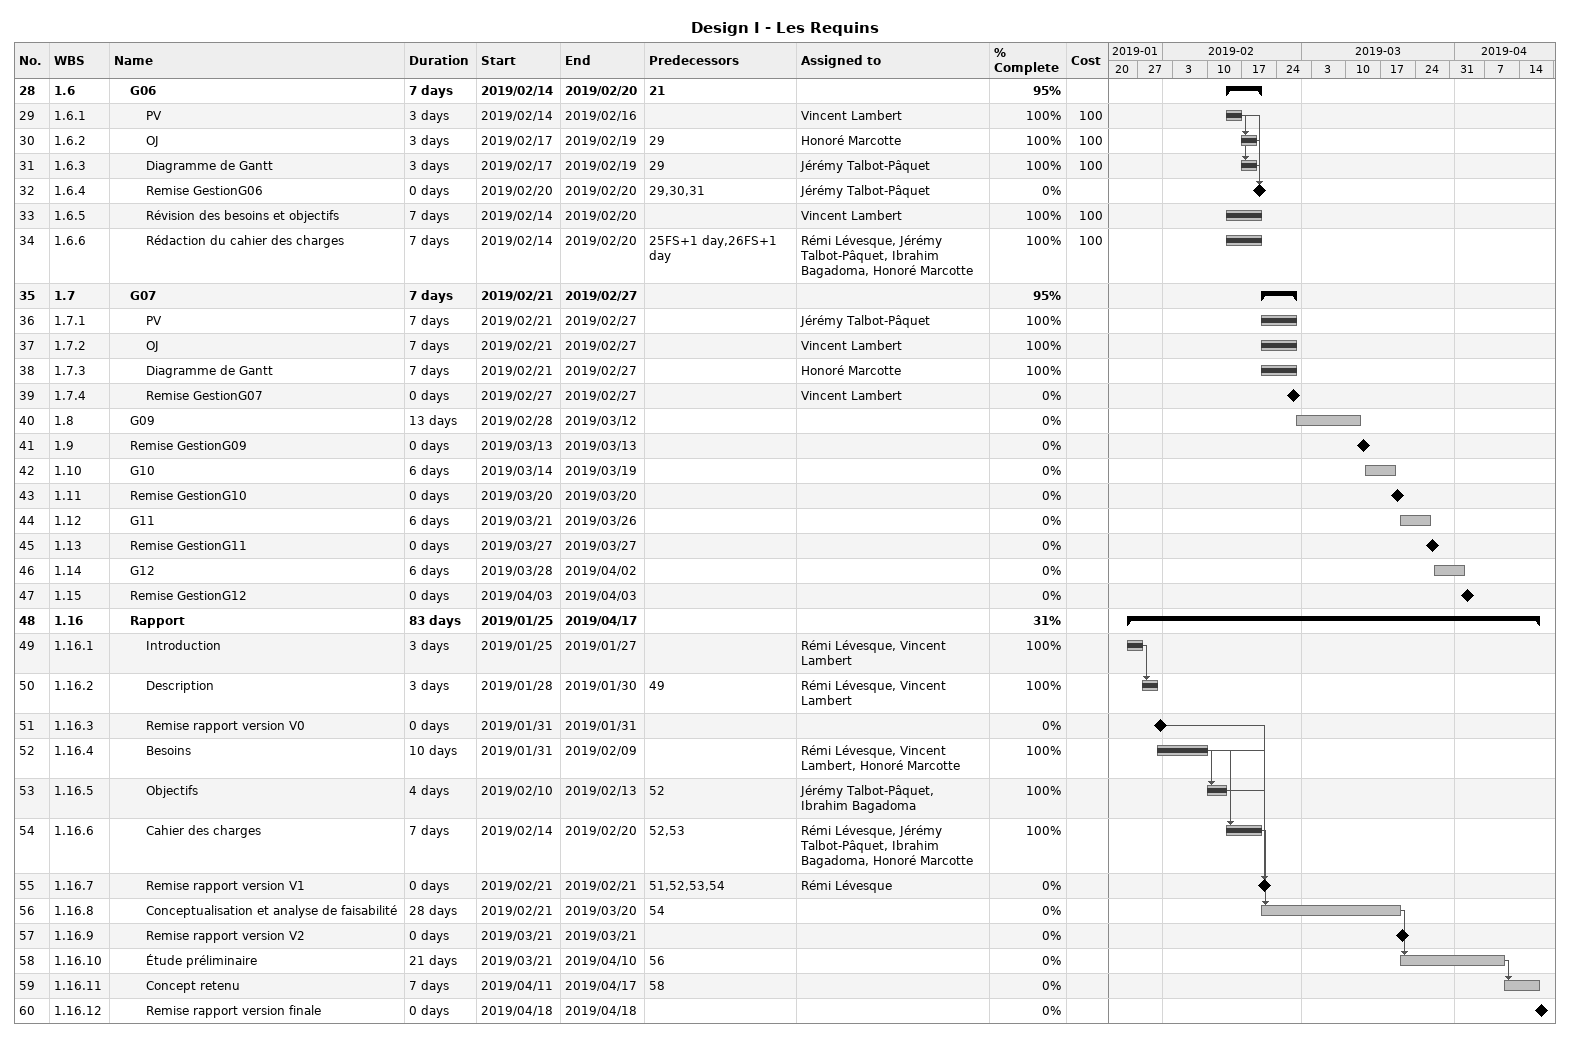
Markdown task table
Design I - Les Requins

| ID | WBS | Task | Duration | Start | Finish | Predecessors | Resources | % complete | Cost |
|---|---|---|---|---|---|---|---|---|---|
| 28 | 1.6 | **G06** | 7d | 2019-02-14 | 2019-02-20 | 21 |  | 95 |  |
| 29 | 1.6.1 | PV | 3d | 2019-02-14 | 2019-02-16 |  | Vincent Lambert | 100 | 100 |
| 30 | 1.6.2 | OJ | 3d | 2019-02-17 | 2019-02-19 | 29 | Honoré Marcotte | 100 | 100 |
| 31 | 1.6.3 | Diagramme de Gantt | 3d | 2019-02-17 | 2019-02-19 | 29 | Jérémy Talbot-Pâquet | 100 | 100 |
| 32 | 1.6.4 | Remise GestionG06 | 0d | 2019-02-20 | 2019-02-20 | 29, 30, 31 | Jérémy Talbot-Pâquet | 0 |  |
| 33 | 1.6.5 | Révision des besoins et objectifs | 7d | 2019-02-14 | 2019-02-20 |  | Vincent Lambert | 100 | 100 |
| 34 | 1.6.6 | Rédaction du cahier des charges | 7d | 2019-02-14 | 2019-02-20 | 25FS+1d, 26FS+1d | Rémi Lévesque, Jérémy Talbot-Pâquet, Ibrahim Bagadoma, Honoré Marcotte | 100 | 100 |
| 35 | 1.7 | **G07** | 7d | 2019-02-21 | 2019-02-27 |  |  | 95 |  |
| 36 | 1.7.1 | PV | 7d | 2019-02-21 | 2019-02-27 |  | Jérémy Talbot-Pâquet | 100 |  |
| 37 | 1.7.2 | OJ | 7d | 2019-02-21 | 2019-02-27 |  | Vincent Lambert | 100 |  |
| 38 | 1.7.3 | Diagramme de Gantt | 7d | 2019-02-21 | 2019-02-27 |  | Honoré Marcotte | 100 |  |
| 39 | 1.7.4 | Remise GestionG07 | 0d | 2019-02-27 | 2019-02-27 |  | Vincent Lambert | 0 |  |
| 40 | 1.8 | G09 | 13d | 2019-02-28 | 2019-03-12 |  |  | 0 |  |
| 41 | 1.9 | Remise GestionG09 | 0d | 2019-03-13 | 2019-03-13 |  |  | 0 |  |
| 42 | 1.10 | G10 | 6d | 2019-03-14 | 2019-03-19 |  |  | 0 |  |
| 43 | 1.11 | Remise GestionG10 | 0d | 2019-03-20 | 2019-03-20 |  |  | 0 |  |
| 44 | 1.12 | G11 | 6d | 2019-03-21 | 2019-03-26 |  |  | 0 |  |
| 45 | 1.13 | Remise GestionG11 | 0d | 2019-03-27 | 2019-03-27 |  |  | 0 |  |
| 46 | 1.14 | G12 | 6d | 2019-03-28 | 2019-04-02 |  |  | 0 |  |
| 47 | 1.15 | Remise GestionG12 | 0d | 2019-04-03 | 2019-04-03 |  |  | 0 |  |
| 48 | 1.16 | **Rapport** | 83d | 2019-01-25 | 2019-04-17 |  |  | 31 |  |
| 49 | 1.16.1 | Introduction | 3d | 2019-01-25 | 2019-01-27 |  | Rémi Lévesque, Vincent Lambert | 100 |  |
| 50 | 1.16.2 | Description | 3d | 2019-01-28 | 2019-01-30 | 49 | Rémi Lévesque, Vincent Lambert | 100 |  |
| 51 | 1.16.3 | Remise rapport version V0 | 0d | 2019-01-31 | 2019-01-31 |  |  | 0 |  |
| 52 | 1.16.4 | Besoins | 10d | 2019-01-31 | 2019-02-09 |  | Rémi Lévesque, Vincent Lambert, Honoré Marcotte | 100 |  |
| 53 | 1.16.5 | Objectifs | 4d | 2019-02-10 | 2019-02-13 | 52 | Jérémy Talbot-Pâquet, Ibrahim Bagadoma | 100 |  |
| 54 | 1.16.6 | Cahier des charges | 7d | 2019-02-14 | 2019-02-20 | 52, 53 | Rémi Lévesque, Jérémy Talbot-Pâquet, Ibrahim Bagadoma, Honoré Marcotte | 100 |  |
| 55 | 1.16.7 | Remise rapport version V1 | 0d | 2019-02-21 | 2019-02-21 | 51, 52, 53, 54 | Rémi Lévesque | 0 |  |
| 56 | 1.16.8 | Conceptualisation et analyse de faisabilité | 28d | 2019-02-21 | 2019-03-20 | 54 |  | 0 |  |
| 57 | 1.16.9 | Remise rapport version V2 | 0d | 2019-03-21 | 2019-03-21 |  |  | 0 |  |
| 58 | 1.16.10 | Étude préliminaire | 21d | 2019-03-21 | 2019-04-10 | 56 |  | 0 |  |
| 59 | 1.16.11 | Concept retenu | 7d | 2019-04-11 | 2019-04-17 | 58 |  | 0 |  |
| 60 | 1.16.12 | Remise rapport version finale | 0d | 2019-04-18 | 2019-04-18 |  |  | 0 |  |
